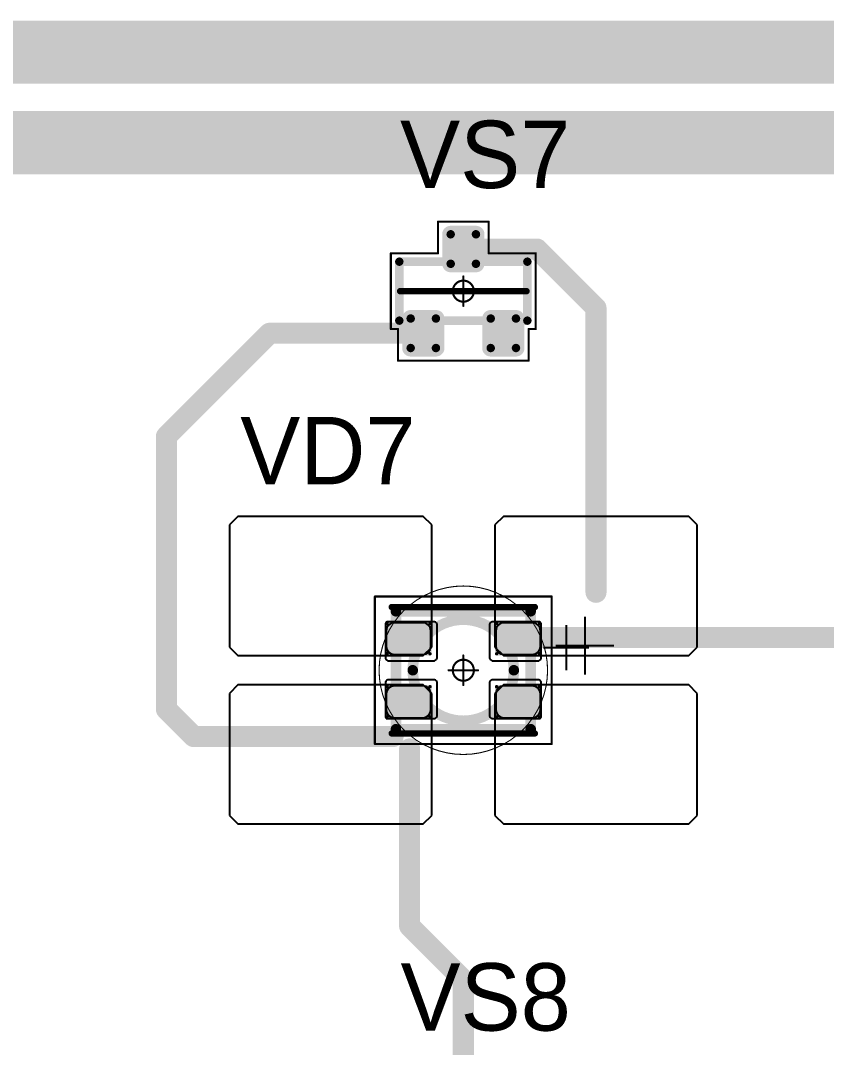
# Model space of a CAD drawing. Header units: millimetres. Extents: x 0 to 400, y 0 to 514.
# Drawn here: x 189.49 to 208.62, y 323.54 to 347.93 of the extents above; entities that cross this region are included whole.
import ezdxf

# ---------------------------------------------------------------- set-up
doc = ezdxf.new("R2010")
doc.units = ezdxf.units.MM
for name, color, linetype in [('Mechanical13', 56, 'Continuous'), ('Mechanical15', 56, 'Continuous'), ('Mechanical2', 216, 'Continuous'), ('TopLayer', 1, 'Continuous'), ('TopOverlay', 2, 'Continuous'), ('TopPaste', 8, 'Continuous'), ('TopSolder', 216, 'Continuous')]:
    doc.layers.add(name, color=color, linetype=linetype)

# ---------------------------------------------------------------- blocks, each defined once
blk = doc.blocks.new('SOT23_175')
at = {"layer": 'Mechanical13', "const_width": 0.2}
for points in [[(-0.7, 1.52), (0.7, 1.52)], [(-0.7, 1.52), (-0.7, -1.52)], [(0.7, 1.52), (0.7, -1.52)], [(-0.7, -1.52), (0.7, -1.52)]]:
    blk.add_lwpolyline(points, dxfattribs=at)
at = {"layer": 'Mechanical13', "const_width": 0.1}
for points in [[(-0.75, 1.52, 1), (-0.65, 1.52, 1)], [(-0.75, 1.52, 1), (-0.65, 1.52, 1)], [(0.65, 1.52, 1), (0.75, 1.52, 1)], [(0.65, 1.52, 1), (0.75, 1.52, 1)], [(-0.75, -1.52, 1), (-0.65, -1.52, 1)], [(-0.75, -1.52, 1), (-0.65, -1.52, 1)], [(0.65, -1.52, 1), (0.75, -1.52, 1)], [(0.65, -1.52, 1), (0.75, -1.52, 1)]]:
    blk.add_lwpolyline(points, format="xyb", close=True, dxfattribs=at)
at = {"layer": 'Mechanical15', "const_width": 0.05}
for points in [[(-0.9, 1.72), (-0.9, 1.55)], [(-0.9, 1.72), (0.9, 1.72)], [(0.9, 1.72), (0.9, 0.6)], [(-1.65, 1.55), (-1.65, -1.55)], [(-1.65, 1.55), (-0.9, 1.55)], [(0.9, 0.6), (1.65, 0.6)], [(1.65, 0.6), (1.65, -0.6)], [(0, 0.35), (0, -0.35)], [(-0.35, 0), (0.35, 0)], [(0.9, -0.6), (1.65, -0.6)], [(0.9, -0.6), (0.9, -1.72)], [(-1.65, -1.55), (-0.9, -1.55)], [(-0.9, -1.55), (-0.9, -1.72)], [(-0.9, -1.72), (0.9, -1.72)]]:
    blk.add_lwpolyline(points, dxfattribs=at)
at = {"layer": 'Mechanical15'}
for points, const_width in [([(-0.913, 1.72, 1), (-0.888, 1.72, 1)], 0.025), ([(-0.913, 1.72, 1), (-0.888, 1.72, 1)], 0.025), ([(0.888, 1.72, 1), (0.913, 1.72, 1)], 0.025), ([(0.888, 1.72, 1), (0.913, 1.72, 1)], 0.025), ([(-1.662, 1.55, 1), (-1.637, 1.55, 1)], 0.025), ([(-1.662, 1.55, 1), (-1.637, 1.55, 1)], 0.025), ([(-0.913, 1.55, 1), (-0.888, 1.55, 1)], 0.025), ([(-0.913, 1.55, 1), (-0.888, 1.55, 1)], 0.025), ([(0.888, 0.6, 1), (0.913, 0.6, 1)], 0.025), ([(0.888, 0.6, 1), (0.913, 0.6, 1)], 0.025), ([(1.637, 0.6, 1), (1.662, 0.6, 1)], 0.025), ([(1.637, 0.6, 1), (1.662, 0.6, 1)], 0.025), ([(0.25, 0, 1), (-0.25, 0, 1)], 0.05), ([(-0.012, 0.35, 1), (0.012, 0.35, 1)], 0.025), ([(-0.362, 0, 1), (-0.337, 0, 1)], 0.025), ([(-0.262, 0, 1), (-0.238, 0, 1)], 0.025), ([(0.238, 0, 1), (0.262, 0, 1)], 0.025), ([(0.337, 0, 1), (0.362, 0, 1)], 0.025), ([(-0.012, -0.35, 1), (0.012, -0.35, 1)], 0.025), ([(0.888, -0.6, 1), (0.913, -0.6, 1)], 0.025), ([(0.888, -0.6, 1), (0.913, -0.6, 1)], 0.025), ([(1.637, -0.6, 1), (1.662, -0.6, 1)], 0.025), ([(1.637, -0.6, 1), (1.662, -0.6, 1)], 0.025), ([(-1.662, -1.55, 1), (-1.637, -1.55, 1)], 0.025), ([(-1.662, -1.55, 1), (-1.637, -1.55, 1)], 0.025), ([(-0.913, -1.55, 1), (-0.888, -1.55, 1)], 0.025), ([(-0.913, -1.55, 1), (-0.888, -1.55, 1)], 0.025), ([(-0.913, -1.72, 1), (-0.888, -1.72, 1)], 0.025), ([(-0.913, -1.72, 1), (-0.888, -1.72, 1)], 0.025), ([(0.888, -1.72, 1), (0.913, -1.72, 1)], 0.025), ([(0.888, -1.72, 1), (0.913, -1.72, 1)], 0.025)]:
    blk.add_lwpolyline(points, format="xyb", close=True, dxfattribs=dict(at, const_width=const_width))
at = {"layer": 'TopLayer', "const_width": 0.1}
for points in [[(-1.4, 1.25, 1), (-1.3, 1.25, 1)], [(-0.7, 1.25, 1), (-0.6, 1.25, 1)], [(-1.4, 0.65, 1), (-1.3, 0.65, 1)], [(-0.7, 0.65, 1), (-0.6, 0.65, 1)], [(0.6, 0.3, 1), (0.7, 0.3, 1)], [(1.3, 0.3, 1), (1.4, 0.3, 1)], [(0.6, -0.3, 1), (0.7, -0.3, 1)], [(1.3, -0.3, 1), (1.4, -0.3, 1)], [(-1.4, -0.65, 1), (-1.3, -0.65, 1)], [(-0.7, -0.65, 1), (-0.6, -0.65, 1)], [(-1.4, -1.25, 1), (-1.3, -1.25, 1)], [(-0.7, -1.25, 1), (-0.6, -1.25, 1)]]:
    blk.add_lwpolyline(points, format="xyb", close=True, dxfattribs=at)
at = {"layer": 'TopLayer'}
for points in [[(-1.45, 1.25), (-1.45, 0.65), (-0.55, 1.25), (-0.55, 0.65)], [(-1.35, 1.35), (-1.35, 0.55), (-0.65, 1.35), (-0.65, 0.55)], [(0.55, 0.3), (0.55, -0.3), (1.45, 0.3), (1.45, -0.3)], [(0.65, 0.4), (0.65, -0.4), (1.35, 0.4), (1.35, -0.4)], [(-1.45, -0.65), (-1.45, -1.25), (-0.55, -0.65), (-0.55, -1.25)], [(-1.35, -0.55), (-1.35, -1.35), (-0.65, -0.55), (-0.65, -1.35)]]:
    blk.add_solid(points, dxfattribs=at)
at = {"layer": 'TopOverlay', "const_width": 0.15}
blk.add_lwpolyline([(0, 1.5), (0, -1.5)], dxfattribs=at)
at = {"layer": 'TopOverlay', "const_width": 0.075}
for points in [[(-0.038, 1.5, 1), (0.038, 1.5, 1)], [(-0.038, -1.5, 1), (0.038, -1.5, 1)]]:
    blk.add_lwpolyline(points, format="xyb", close=True, dxfattribs=at)
at = {"layer": 'TopPaste', "const_width": 0.075}
for points in [[(-1.387, 1.25, 1), (-1.313, 1.25, 1)], [(-0.687, 1.25, 1), (-0.613, 1.25, 1)], [(-1.387, 0.65, 1), (-1.313, 0.65, 1)], [(-0.687, 0.65, 1), (-0.613, 0.65, 1)], [(0.613, 0.3, 1), (0.687, 0.3, 1)], [(1.313, 0.3, 1), (1.387, 0.3, 1)], [(0.613, -0.3, 1), (0.687, -0.3, 1)], [(1.313, -0.3, 1), (1.387, -0.3, 1)], [(-1.387, -0.65, 1), (-1.313, -0.65, 1)], [(-0.687, -0.65, 1), (-0.613, -0.65, 1)], [(-1.387, -1.25, 1), (-1.313, -1.25, 1)], [(-0.687, -1.25, 1), (-0.613, -1.25, 1)]]:
    blk.add_lwpolyline(points, format="xyb", close=True, dxfattribs=at)
at = {"layer": 'TopPaste'}
for points in [[(-1.425, 1.25), (-1.425, 0.65), (-0.575, 1.25), (-0.575, 0.65)], [(-1.35, 1.325), (-1.35, 0.575), (-0.65, 1.325), (-0.65, 0.575)], [(0.575, 0.3), (0.575, -0.3), (1.425, 0.3), (1.425, -0.3)], [(0.65, 0.375), (0.65, -0.375), (1.35, 0.375), (1.35, -0.375)], [(-1.425, -0.65), (-1.425, -1.25), (-0.575, -0.65), (-0.575, -1.25)], [(-1.35, -0.575), (-1.35, -1.325), (-0.65, -0.575), (-0.65, -1.325)]]:
    blk.add_solid(points, dxfattribs=at)
at = {"layer": 'TopSolder', "const_width": 0.202}
for points in [[(-1.451, 1.25, 1), (-1.249, 1.25, 1)], [(-0.751, 1.25, 1), (-0.549, 1.25, 1)], [(-1.451, 0.65, 1), (-1.249, 0.65, 1)], [(-0.751, 0.65, 1), (-0.549, 0.65, 1)], [(0.549, 0.3, 1), (0.751, 0.3, 1)], [(1.249, 0.3, 1), (1.451, 0.3, 1)], [(0.549, -0.3, 1), (0.751, -0.3, 1)], [(1.249, -0.3, 1), (1.451, -0.3, 1)], [(-1.451, -0.65, 1), (-1.249, -0.65, 1)], [(-0.751, -0.65, 1), (-0.549, -0.65, 1)], [(-1.451, -1.25, 1), (-1.249, -1.25, 1)], [(-0.751, -1.25, 1), (-0.549, -1.25, 1)]]:
    blk.add_lwpolyline(points, format="xyb", close=True, dxfattribs=at)
at = {"layer": 'TopSolder'}
for points in [[(-1.552, 1.25), (-1.552, 0.65), (-0.448, 1.25), (-0.448, 0.65)], [(-1.35, 1.452), (-1.35, 0.448), (-0.65, 1.452), (-0.65, 0.448)], [(0.65, 0.502), (0.65, -0.502), (1.35, 0.502), (1.35, -0.502)], [(0.448, 0.3), (0.448, -0.3), (1.552, 0.3), (1.552, -0.3)], [(-1.35, -0.448), (-1.35, -1.452), (-0.65, -0.448), (-0.65, -1.452)], [(-1.552, -0.65), (-1.552, -1.25), (-0.448, -0.65), (-0.448, -1.25)]]:
    blk.add_solid(points, dxfattribs=at)
blk = doc.blocks.new('E65F_348')
at = {"layer": 'Mechanical13'}
for p, q in [((2.441, 1.071), (2.441, 0)), ((1.905, 0.536), (2.976, 0.536))]:
    blk.add_line(p, q, dxfattribs=at)
at = {"layer": 'Mechanical13', "const_width": 0.25}
for points in [[(-1.6, -1.4), (-1.6, 1.4)], [(-1.6, 1.4), (1.6, 1.4)], [(1.6, -1.4), (1.6, 1.4)], [(-1.6, -1.4), (1.6, -1.4)]]:
    blk.add_lwpolyline(points, dxfattribs=at)
at = {"layer": 'Mechanical13'}
for points, const_width in [([(-1.663, 1.4, 1), (-1.538, 1.4, 1)], 0.125), ([(-1.663, 1.4, 1), (-1.538, 1.4, 1)], 0.125), ([(1.537, 1.4, 1), (1.662, 1.4, 1)], 0.125), ([(1.537, 1.4, 1), (1.662, 1.4, 1)], 0.125), ([(1.2, 0, 1), (-1.2, 0, 1)], 0.25), ([(-1.263, 0, 1), (-1.138, 0, 1)], 0.125), ([(1.137, 0, 1), (1.262, 0, 1)], 0.125), ([(-1.663, -1.4, 1), (-1.538, -1.4, 1)], 0.125), ([(-1.663, -1.4, 1), (-1.538, -1.4, 1)], 0.125), ([(1.537, -1.4, 1), (1.662, -1.4, 1)], 0.125), ([(1.537, -1.4, 1), (1.662, -1.4, 1)], 0.125)]:
    blk.add_lwpolyline(points, format="xyb", close=True, dxfattribs=dict(at, const_width=const_width))
at = {"layer": 'Mechanical15', "const_width": 0.05}
for points in [[(-2.1, 1.75), (2.1, 1.75)], [(-2.1, -1.75), (-2.1, 1.75)], [(2.1, -1.75), (2.1, 1.75)], [(0, -0.35), (0, 0.35)], [(0, -0.35), (0, 0.35)], [(-0.35, 0), (0.35, 0)], [(-0.35, 0), (0.35, 0)], [(-2.1, -1.75), (2.1, -1.75)]]:
    blk.add_lwpolyline(points, dxfattribs=at)
at = {"layer": 'Mechanical15'}
for points, const_width in [([(-2.113, 1.75, 1), (-2.088, 1.75, 1)], 0.025), ([(-2.113, 1.75, 1), (-2.088, 1.75, 1)], 0.025), ([(2.087, 1.75, 1), (2.112, 1.75, 1)], 0.025), ([(2.087, 1.75, 1), (2.112, 1.75, 1)], 0.025), ([(0.25, 0, 1), (-0.25, 0, 1)], 0.05), ([(0.25, 0, 1), (-0.25, 0, 1)], 0.05), ([(-0.013, 0.35, 1), (0.012, 0.35, 1)], 0.025), ([(-0.013, 0.35, 1), (0.012, 0.35, 1)], 0.025), ([(-0.363, 0, 1), (-0.338, 0, 1)], 0.025), ([(-0.363, 0, 1), (-0.338, 0, 1)], 0.025), ([(-0.263, 0, 1), (-0.238, 0, 1)], 0.025), ([(-0.263, 0, 1), (-0.238, 0, 1)], 0.025), ([(0.237, 0, 1), (0.262, 0, 1)], 0.025), ([(0.237, 0, 1), (0.262, 0, 1)], 0.025), ([(0.337, 0, 1), (0.362, 0, 1)], 0.025), ([(0.337, 0, 1), (0.362, 0, 1)], 0.025), ([(-0.013, -0.35, 1), (0.012, -0.35, 1)], 0.025), ([(-0.013, -0.35, 1), (0.012, -0.35, 1)], 0.025), ([(-2.113, -1.75, 1), (-2.088, -1.75, 1)], 0.025), ([(-2.113, -1.75, 1), (-2.088, -1.75, 1)], 0.025), ([(2.087, -1.75, 1), (2.112, -1.75, 1)], 0.025), ([(2.087, -1.75, 1), (2.112, -1.75, 1)], 0.025)]:
    blk.add_lwpolyline(points, format="xyb", close=True, dxfattribs=dict(at, const_width=const_width))
at = {"layer": 'TopLayer'}
for p, q in [((-5.35, 3.65), (-5.55, 3.45)), ((-5.55, 3.45), (-5.55, 3.45)), ((-5.55, 3.45), (-5.55, 0.55)), ((-0.95, 3.65), (-5.35, 3.65)), ((-5.35, 3.65), (-5.35, 3.65)), ((-0.75, 3.45), (-0.95, 3.65)), ((-0.75, 0.55), (-0.75, 3.45)), ((0.95, 3.65), (0.75, 3.45)), ((0.75, 3.45), (0.75, 3.45)), ((0.75, 3.45), (0.75, 0.55)), ((5.35, 3.65), (0.95, 3.65)), ((0.95, 3.65), (0.95, 3.65)), ((5.55, 3.45), (5.35, 3.65)), ((5.55, 0.55), (5.55, 3.45)), ((-5.55, 0.55), (-5.35, 0.35)), ((-0.95, 0.35), (-0.75, 0.55)), ((0.75, 0.55), (0.95, 0.35)), ((5.35, 0.35), (5.55, 0.55)), ((-5.35, 0.35), (-0.95, 0.35)), ((0.95, 0.35), (5.35, 0.35)), ((-5.35, -0.35), (-5.55, -0.55)), ((-0.95, -0.35), (-5.35, -0.35)), ((-5.35, -0.35), (-5.35, -0.35)), ((-0.75, -0.55), (-0.95, -0.35)), ((0.95, -0.35), (0.75, -0.55)), ((5.35, -0.35), (0.95, -0.35)), ((0.95, -0.35), (0.95, -0.35)), ((5.55, -0.55), (5.35, -0.35)), ((-5.55, -0.55), (-5.55, -0.55)), ((-5.55, -0.55), (-5.55, -3.45)), ((-0.75, -3.45), (-0.75, -0.55)), ((0.75, -0.55), (0.75, -0.55)), ((0.75, -0.55), (0.75, -3.45)), ((5.55, -3.45), (5.55, -0.55)), ((-5.55, -3.45), (-5.35, -3.65)), ((-5.35, -3.65), (-0.95, -3.65)), ((-0.95, -3.65), (-0.75, -3.45)), ((0.75, -3.45), (0.95, -3.65)), ((0.95, -3.65), (5.35, -3.65)), ((5.35, -3.65), (5.55, -3.45))]:
    blk.add_line(p, q, dxfattribs=at)
at = {"layer": 'TopLayer', "const_width": 0.04}
for points in [[(-1.83, 1.11, 1), (-1.79, 1.11, 1)], [(-0.81, 1.11, 1), (-0.77, 1.11, 1)], [(0.77, 1.11, 1), (0.81, 1.11, 1)], [(1.79, 1.11, 1), (1.83, 1.11, 1)], [(-1.83, 0.39, 1), (-1.79, 0.39, 1)], [(-0.81, 0.39, 1), (-0.77, 0.39, 1)], [(0.77, 0.39, 1), (0.81, 0.39, 1)], [(1.79, 0.39, 1), (1.83, 0.39, 1)], [(-1.83, -0.39, 1), (-1.79, -0.39, 1)], [(-0.81, -0.39, 1), (-0.77, -0.39, 1)], [(0.77, -0.39, 1), (0.81, -0.39, 1)], [(1.79, -0.39, 1), (1.83, -0.39, 1)], [(-1.83, -1.11, 1), (-1.79, -1.11, 1)], [(-0.81, -1.11, 1), (-0.77, -1.11, 1)], [(0.77, -1.11, 1), (0.81, -1.11, 1)], [(1.79, -1.11, 1), (1.83, -1.11, 1)]]:
    blk.add_lwpolyline(points, format="xyb", close=True, dxfattribs=at)
at = {"layer": 'TopLayer'}
for points in [[(-1.85, 1.11), (-1.85, 0.39), (-0.75, 1.11), (-0.75, 0.39)], [(-1.81, 1.15), (-1.81, 0.35), (-0.79, 1.15), (-0.79, 0.35)], [(0.75, 1.11), (0.75, 0.39), (1.85, 1.11), (1.85, 0.39)], [(0.79, 1.15), (0.79, 0.35), (1.81, 1.15), (1.81, 0.35)], [(-1.85, -0.39), (-1.85, -1.11), (-0.75, -0.39), (-0.75, -1.11)], [(-1.81, -0.35), (-1.81, -1.15), (-0.79, -0.35), (-0.79, -1.15)], [(0.75, -0.39), (0.75, -1.11), (1.85, -0.39), (1.85, -1.11)], [(0.79, -0.35), (0.79, -1.15), (1.81, -0.35), (1.81, -1.15)]]:
    blk.add_solid(points, dxfattribs=at)
at = {"layer": 'TopOverlay'}
for p, q in [((2.886, 1.271), (2.886, -0.1)), ((2.2, 0.586), (3.571, 0.586))]:
    blk.add_line(p, q, dxfattribs=at)
at = {"layer": 'TopOverlay', "const_width": 0.15}
for points in [[(-1.7, 1.5), (1.7, 1.5)], [(-1.7, -1.5), (1.7, -1.5)]]:
    blk.add_lwpolyline(points, dxfattribs=at)
at = {"layer": 'TopOverlay', "const_width": 0.075}
for points in [[(-1.738, 1.5, 1), (-1.663, 1.5, 1)], [(1.662, 1.5, 1), (1.737, 1.5, 1)], [(-1.738, -1.5, 1), (-1.663, -1.5, 1)], [(1.662, -1.5, 1), (1.737, -1.5, 1)]]:
    blk.add_lwpolyline(points, format="xyb", close=True, dxfattribs=at)
at = {"layer": 'TopPaste'}
for p, q in [((-1.814, 1.011), (-1.829, 0.938)), ((-1.773, 1.073), (-1.814, 1.011)), ((-1.711, 1.114), (-1.773, 1.073)), ((-1.638, 1.129), (-1.711, 1.114)), ((-0.963, 1.129), (-1.638, 1.129)), ((-0.889, 1.114), (-0.963, 1.129)), ((-0.827, 1.073), (-0.889, 1.114)), ((-0.786, 1.011), (-0.827, 1.073)), ((-0.771, 0.938), (-0.786, 1.011)), ((0.786, 1.011), (0.771, 0.938)), ((0.827, 1.073), (0.786, 1.011)), ((0.889, 1.114), (0.827, 1.073)), ((0.962, 1.129), (0.889, 1.114)), ((1.637, 1.129), (0.962, 1.129)), ((1.711, 1.114), (1.637, 1.129)), ((1.773, 1.073), (1.711, 1.114)), ((1.814, 1.011), (1.773, 1.073)), ((1.829, 0.938), (1.814, 1.011)), ((-1.829, 0.938), (-1.829, 0.563)), ((-0.771, 0.563), (-0.771, 0.938)), ((0.771, 0.938), (0.771, 0.563)), ((1.829, 0.563), (1.829, 0.938)), ((-1.829, 0.563), (-1.814, 0.489)), ((-1.814, 0.489), (-1.773, 0.427)), ((-0.827, 0.427), (-0.786, 0.489)), ((-0.786, 0.489), (-0.771, 0.563)), ((0.771, 0.563), (0.786, 0.489)), ((0.786, 0.489), (0.827, 0.427)), ((1.773, 0.427), (1.814, 0.489)), ((1.814, 0.489), (1.829, 0.563)), ((-1.773, 0.427), (-1.711, 0.386)), ((-1.711, 0.386), (-1.638, 0.371)), ((-1.638, 0.371), (-0.963, 0.371)), ((-0.963, 0.371), (-0.889, 0.386)), ((-0.889, 0.386), (-0.827, 0.427)), ((0.827, 0.427), (0.889, 0.386)), ((0.889, 0.386), (0.962, 0.371)), ((0.962, 0.371), (1.637, 0.371)), ((1.637, 0.371), (1.711, 0.386)), ((1.711, 0.386), (1.773, 0.427)), ((-1.773, -0.427), (-1.814, -0.489)), ((-1.711, -0.386), (-1.773, -0.427)), ((-1.638, -0.371), (-1.711, -0.386)), ((-0.963, -0.371), (-1.638, -0.371)), ((-0.889, -0.386), (-0.963, -0.371)), ((-0.827, -0.427), (-0.889, -0.386)), ((-0.786, -0.489), (-0.827, -0.427)), ((0.827, -0.427), (0.786, -0.489)), ((0.889, -0.386), (0.827, -0.427)), ((0.962, -0.371), (0.889, -0.386)), ((1.637, -0.371), (0.962, -0.371)), ((1.711, -0.386), (1.637, -0.371)), ((1.773, -0.427), (1.711, -0.386)), ((1.814, -0.489), (1.773, -0.427)), ((-1.814, -0.489), (-1.829, -0.563)), ((-1.829, -0.563), (-1.829, -0.938)), ((-0.771, -0.563), (-0.786, -0.489)), ((-0.771, -0.938), (-0.771, -0.563)), ((0.786, -0.489), (0.771, -0.563)), ((0.771, -0.563), (0.771, -0.938)), ((1.829, -0.563), (1.814, -0.489)), ((1.829, -0.938), (1.829, -0.563)), ((-1.829, -0.938), (-1.814, -1.011)), ((-0.786, -1.011), (-0.771, -0.938)), ((0.771, -0.938), (0.786, -1.011)), ((1.814, -1.011), (1.829, -0.938)), ((-1.814, -1.011), (-1.773, -1.073)), ((-1.773, -1.073), (-1.711, -1.114)), ((-1.711, -1.114), (-1.638, -1.129)), ((-1.638, -1.129), (-0.963, -1.129)), ((-0.963, -1.129), (-0.889, -1.114)), ((-0.889, -1.114), (-0.827, -1.073)), ((-0.827, -1.073), (-0.786, -1.011)), ((0.786, -1.011), (0.827, -1.073)), ((0.827, -1.073), (0.889, -1.114)), ((0.889, -1.114), (0.962, -1.129)), ((0.962, -1.129), (1.637, -1.129)), ((1.637, -1.129), (1.711, -1.114)), ((1.711, -1.114), (1.773, -1.073)), ((1.773, -1.073), (1.814, -1.011))]:
    blk.add_line(p, q, dxfattribs=at)
at = {"layer": 'TopSolder'}
for p, q in [((-1.842, 1.129), (-1.85, 1.111)), ((-1.85, 1.111), (-1.85, 1.101)), ((-1.85, 1.101), (-1.85, 1.101)), ((-1.85, 1.101), (-1.85, 0.301)), ((-1.828, 1.143), (-1.842, 1.129)), ((-1.81, 1.151), (-1.828, 1.143)), ((-1.8, 1.151), (-1.81, 1.151)), ((-0.7, 1.151), (-1.8, 1.151)), ((-0.685, 1.151), (-0.7, 1.151)), ((-0.7, 1.151), (-0.7, 1.151)), ((-0.658, 1.139), (-0.685, 1.151)), ((-0.636, 1.118), (-0.658, 1.139)), ((-0.625, 1.09), (-0.636, 1.118)), ((-0.625, 1.076), (-0.625, 1.09)), ((-0.625, 0.301), (-0.625, 1.076)), ((0.636, 1.118), (0.625, 1.09)), ((0.625, 1.09), (0.625, 1.076)), ((0.625, 1.076), (0.625, 1.076)), ((0.625, 1.076), (0.625, 0.301)), ((0.657, 1.139), (0.636, 1.118)), ((0.685, 1.151), (0.657, 1.139)), ((0.7, 1.151), (0.685, 1.151)), ((1.8, 1.151), (0.7, 1.151)), ((1.81, 1.151), (1.8, 1.151)), ((1.8, 1.151), (1.8, 1.151)), ((1.828, 1.143), (1.81, 1.151)), ((1.842, 1.129), (1.828, 1.143)), ((1.85, 1.111), (1.842, 1.129)), ((1.85, 1.101), (1.85, 1.111)), ((1.85, 0.301), (1.85, 1.101)), ((-1.85, 0.301), (-1.85, 0.286)), ((-1.85, 0.286), (-1.839, 0.258)), ((-1.839, 0.258), (-1.818, 0.237)), ((-0.658, 0.237), (-0.636, 0.258)), ((-0.636, 0.258), (-0.625, 0.286)), ((-0.625, 0.286), (-0.625, 0.301)), ((-0.625, 0.301), (-0.625, 0.301)), ((0.625, 0.301), (0.625, 0.286)), ((0.625, 0.286), (0.636, 0.258)), ((0.636, 0.258), (0.657, 0.237)), ((1.817, 0.237), (1.839, 0.258)), ((1.839, 0.258), (1.85, 0.286)), ((1.85, 0.286), (1.85, 0.301)), ((1.85, 0.301), (1.85, 0.301)), ((-1.818, 0.237), (-1.79, 0.226)), ((-1.79, 0.226), (-1.775, 0.226)), ((-1.775, 0.226), (-1.775, 0.226)), ((-1.775, 0.226), (-0.7, 0.226)), ((-0.7, 0.226), (-0.685, 0.226)), ((-0.685, 0.226), (-0.658, 0.237)), ((0.657, 0.237), (0.685, 0.226)), ((0.685, 0.226), (0.7, 0.226)), ((0.7, 0.226), (0.7, 0.226)), ((0.7, 0.226), (1.775, 0.226)), ((1.775, 0.226), (1.79, 0.226)), ((1.79, 0.226), (1.817, 0.237)), ((-1.818, -0.236), (-1.839, -0.257)), ((-1.79, -0.224), (-1.818, -0.236)), ((-1.775, -0.224), (-1.79, -0.224)), ((-0.7, -0.224), (-1.775, -0.224)), ((-0.685, -0.224), (-0.7, -0.224)), ((-0.7, -0.224), (-0.7, -0.224)), ((-0.658, -0.236), (-0.685, -0.224)), ((-0.636, -0.257), (-0.658, -0.236)), ((0.657, -0.236), (0.636, -0.257)), ((0.685, -0.224), (0.657, -0.236)), ((0.7, -0.224), (0.685, -0.224)), ((1.775, -0.224), (0.7, -0.224)), ((1.79, -0.224), (1.775, -0.224)), ((1.775, -0.224), (1.775, -0.224)), ((1.817, -0.236), (1.79, -0.224)), ((1.839, -0.257), (1.817, -0.236)), ((-1.839, -0.257), (-1.85, -0.285)), ((-1.85, -0.285), (-1.85, -0.299)), ((-1.85, -0.299), (-1.85, -0.299)), ((-1.85, -0.299), (-1.85, -1.099)), ((-0.625, -0.285), (-0.636, -0.257)), ((-0.625, -0.299), (-0.625, -0.285)), ((-0.625, -1.074), (-0.625, -0.299)), ((0.636, -0.257), (0.625, -0.285)), ((0.625, -0.285), (0.625, -0.299)), ((0.625, -0.299), (0.625, -0.299)), ((0.625, -0.299), (0.625, -1.074)), ((1.85, -0.285), (1.839, -0.257)), ((1.85, -0.299), (1.85, -0.285)), ((1.85, -1.099), (1.85, -0.299)), ((-1.85, -1.099), (-1.85, -1.109)), ((-1.85, -1.109), (-1.842, -1.128)), ((-1.842, -1.128), (-1.828, -1.142)), ((-1.828, -1.142), (-1.81, -1.149)), ((-1.81, -1.149), (-1.8, -1.149)), ((-1.8, -1.149), (-0.7, -1.149)), ((-1.8, -1.149), (-1.8, -1.149)), ((-0.7, -1.149), (-0.685, -1.149)), ((-0.685, -1.149), (-0.658, -1.138)), ((-0.658, -1.138), (-0.636, -1.117)), ((-0.636, -1.117), (-0.625, -1.089)), ((-0.625, -1.089), (-0.625, -1.074)), ((-0.625, -1.074), (-0.625, -1.074)), ((0.625, -1.074), (0.625, -1.089)), ((0.625, -1.089), (0.636, -1.117)), ((0.636, -1.117), (0.657, -1.138)), ((0.657, -1.138), (0.685, -1.149)), ((0.685, -1.149), (0.7, -1.149)), ((0.7, -1.149), (1.8, -1.149)), ((0.7, -1.149), (0.7, -1.149)), ((1.8, -1.149), (1.81, -1.149)), ((1.81, -1.149), (1.828, -1.142)), ((1.828, -1.142), (1.842, -1.128)), ((1.842, -1.128), (1.85, -1.109)), ((1.85, -1.109), (1.85, -1.099)), ((1.85, -1.099), (1.85, -1.099))]:
    blk.add_line(p, q, dxfattribs=at)

msp = doc.modelspace()

# ---------------------------------------------------------------- linework, layer by layer
at = {"layer": 'Mechanical2'}
for points, const_width in [([(202, 332.5, 1), (198, 332.5, 1)], 0.0254), ([(200, 334.5, 1), (200, 334.5, 1)], 0.0005), ([(197.994, 332.5, 1), (198.006, 332.5, 1)], 0.0127), ([(198, 332.5, 1), (198, 332.5, 1)], 0.0005), ([(201.994, 332.5, 1), (202.006, 332.5, 1)], 0.0127), ([(202, 332.5, 1), (202, 332.5, 1)], 0.0005), ([(200, 330.5, 1), (200, 330.5, 1)], 0.0005)]:
    msp.add_lwpolyline(points, format="xyb", close=True, dxfattribs=dict(at, const_width=const_width))
at = {"layer": 'Mechanical2', "const_width": 0.001}
for points in [[(200, 330.5), (200, 334.5)], [(198, 332.5), (202, 332.5)]]:
    msp.add_lwpolyline(points, dxfattribs=at)
at = {"layer": 'TopLayer'}
for points, const_width in [([(184.325, 347.175), (241.7, 347.175)], 1.5), ([(166.4, 345.025), (219.925, 345.025)], 1.5), ([(200, 342.5), (201.75, 342.5)], 0.5), ([(201.75, 342.5), (203.15, 341.1)], 0.5), ([(203.15, 334.35), (203.15, 341.1)], 0.5), ([(192.95, 338.05), (195.4, 340.5)], 0.5), ([(195.4, 340.5), (199.05, 340.5)], 0.5), ([(192.95, 331.575), (192.95, 338.05)], 0.5), ([(201.743, 333.275), (212.8, 333.275)], 0.5), ([(192.95, 331.575), (193.6, 330.925)], 0.5), ([(193.6, 330.925), (198.332, 330.925)], 0.5), ([(198.725, 326.425), (198.725, 330.632)], 0.5), ([(198.725, 326.425), (200, 325.15)], 0.5), ([(200, 322.5), (200, 325.15)], 0.5)]:
    msp.add_lwpolyline(points, dxfattribs=dict(at, const_width=const_width))
at = {"layer": 'TopLayer', "const_width": 0.25}
for points in [[(199.875, 342.5, 1), (200.125, 342.5, 1)], [(201.625, 342.5, 1), (201.875, 342.5, 1)], [(201.625, 342.5, 1), (201.875, 342.5, 1)], [(203.025, 341.1, 1), (203.275, 341.1, 1)], [(203.025, 341.1, 1), (203.275, 341.1, 1)], [(195.275, 340.5, 1), (195.525, 340.5, 1)], [(195.275, 340.5, 1), (195.525, 340.5, 1)], [(198.925, 340.5, 1), (199.175, 340.5, 1)], [(192.825, 338.05, 1), (193.075, 338.05, 1)], [(192.825, 338.05, 1), (193.075, 338.05, 1)], [(203.025, 334.35, 1), (203.275, 334.35, 1)], [(201.618, 333.275, 1), (201.868, 333.275, 1)], [(192.825, 331.575, 1), (193.075, 331.575, 1)], [(192.825, 331.575, 1), (193.075, 331.575, 1)], [(193.475, 330.925, 1), (193.725, 330.925, 1)], [(193.475, 330.925, 1), (193.725, 330.925, 1)], [(198.207, 330.925, 1), (198.457, 330.925, 1)], [(198.6, 330.632, 1), (198.85, 330.632, 1)], [(198.6, 326.425, 1), (198.85, 326.425, 1)], [(198.6, 326.425, 1), (198.85, 326.425, 1)], [(199.875, 325.15, 1), (200.125, 325.15, 1)], [(199.875, 325.15, 1), (200.125, 325.15, 1)]]:
    msp.add_lwpolyline(points, format="xyb", close=True, dxfattribs=at)

# ---------------------------------------------------------------- block references
for name, p, rotation in [('SOT23_175', (200, 341.5), 90), ('E65F_348', (200, 332.5), 360)]:
    msp.add_blockref(name, p, dxfattribs=dict(rotation=rotation))

# ---------------------------------------------------------------- texts
at = {"layer": 'TopOverlay'}
for s, p in [('VS7', (198.497, 343.947)), ('VD7', (194.703, 336.915)), ('VS8', (198.508, 323.944))]:
    msp.add_text(s, height=1.6, dxfattribs=at).set_placement(p)

doc.saveas('drawing.dxf')
